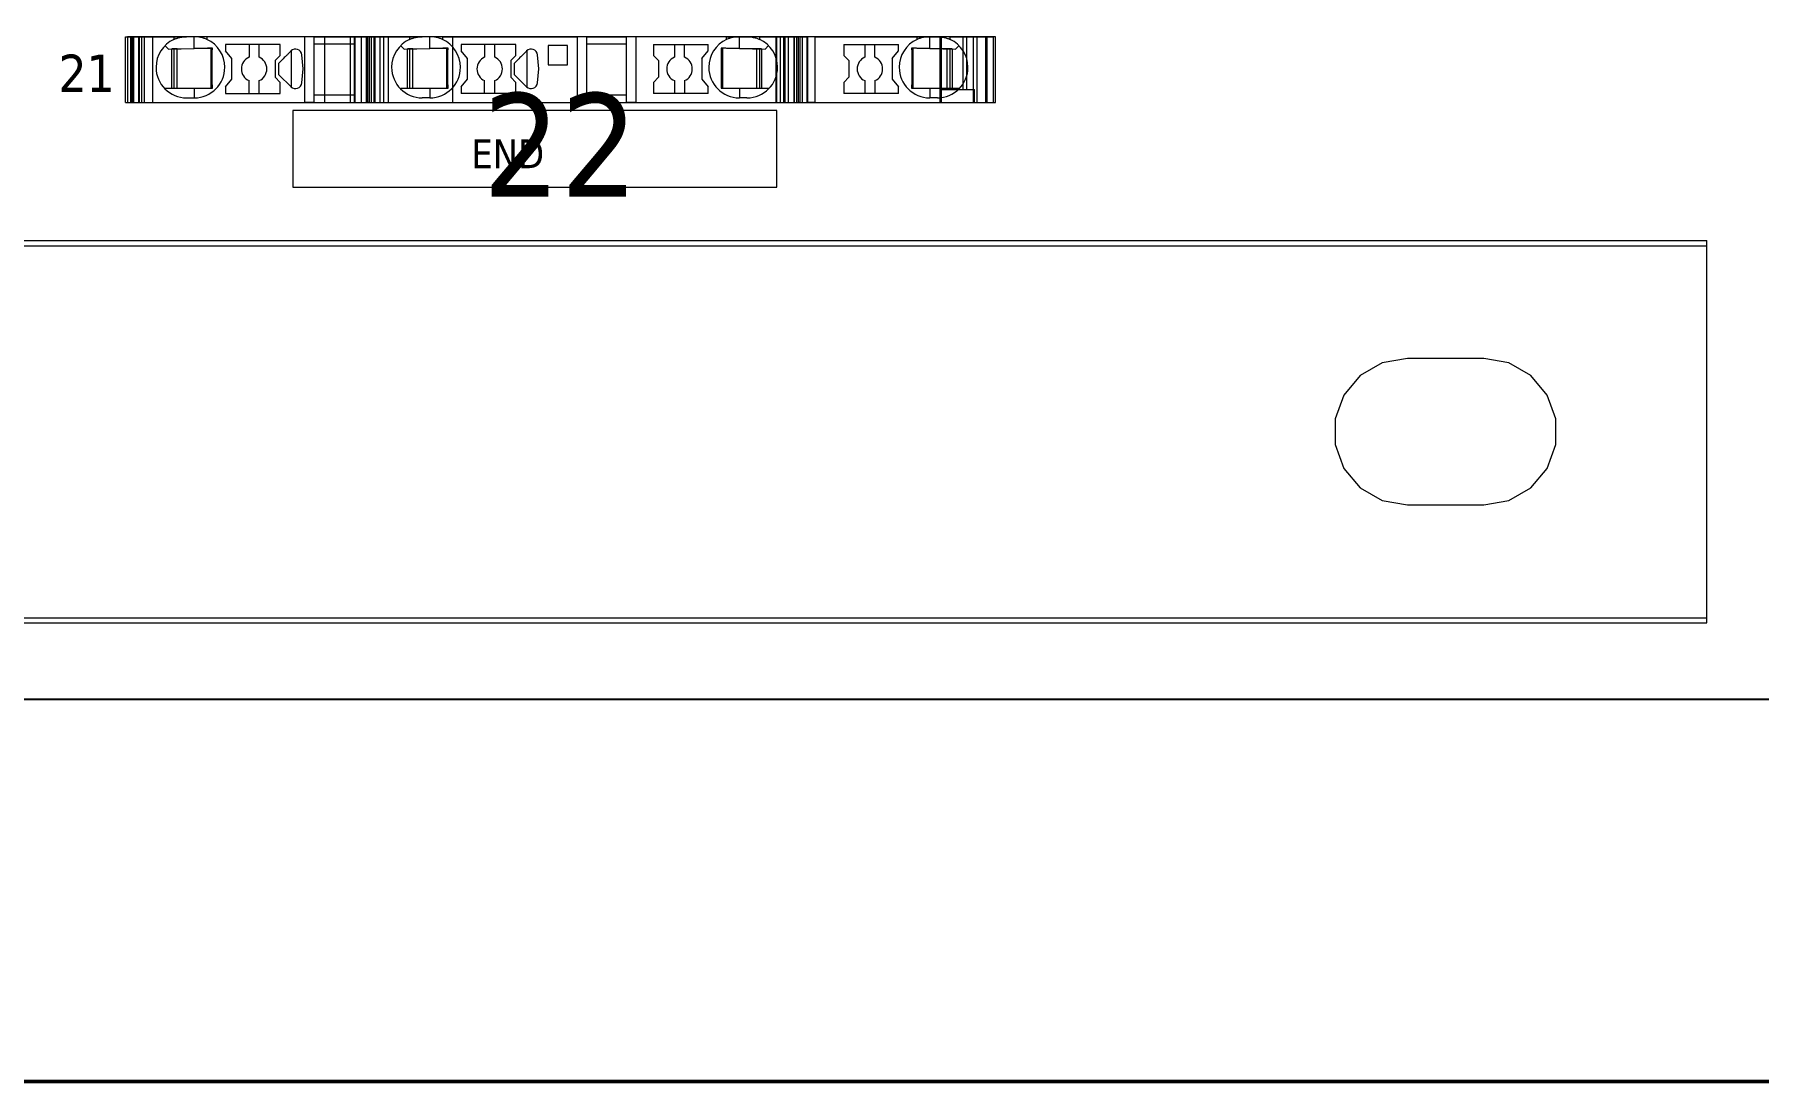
# Model space of a CAD drawing. Header units: millimetres. Extents: x 0 to 2100, y 0 to 1485.
# Drawn here: x 1214.7 to 1350.1, y 173 to 255.2 of the extents above; entities that cross this region are included whole.
import ezdxf
from ezdxf.enums import TextEntityAlignment as Align

# ---------------------------------------------------------------- set-up
doc = ezdxf.new("R2010")
doc.units = ezdxf.units.MM
for name, color, linetype, lineweight in [('EPLAN100', 7, 'Continuous', 9), ('EPLAN108', 5, 'Continuous', 5), ('EPLAN309', 5, 'Continuous', 5), ('EPLAN310', 5, 'Continuous', 5), ('EPLAN400', 5, 'Continuous', 5), ('EPLAN440', 73, 'Continuous', 5), ('EPLAN493', 5, 'Continuous', 5), ('EPLAN500', 7, 'Continuous', 5), ('EPLAN501', 7, 'Continuous', 5), ('EPLAN502', 7, 'Continuous', 5), ('EPLAN503', 7, 'Continuous', 5), ('EPLAN504', 7, 'Continuous', 5), ('MAIN-1', 7, 'Continuous', 5), ('MAIN-2', 7, 'Continuous', 5)]:
    doc.layers.add(name, color=color, linetype=linetype, lineweight=lineweight)
doc.styles.add('Tahoma', font='')
doc.styles.get('Tahoma').set_extended_font_data('Tahoma')

# ---------------------------------------------------------------- blocks, each defined once
blk = doc.blocks.new('EPLSYM_LibrarySPECIAL_Symbol12_Variant0_Placement8_99')
at = {"layer": 'EPLAN309', "lineweight": 13, "ltscale": 20}
blk.add_lwpolyline([(0, -5.15), (68.15, -5.15), (68.15, 0), (0, 0)], close=True, dxfattribs=at)
at = {"layer": 'EPLAN493', "color": 5, "style": 'Tahoma'}
blk.add_attdef('17_20450', text='', height=2.93475, dxfattribs=at).set_placement((0, -27.293475), align=Align.MIDDLE_RIGHT)
blk = doc.blocks.new('EPLSYM_LibrarySPECIAL_Symbol12_Variant0_Placement8_100')
at = {"layer": 'EPLAN493', "color": 5, "style": 'Tahoma'}
blk.add_attdef('17_20450', text='', height=8.13, dxfattribs=at).set_placement((0, -27), align=Align.BOTTOM_CENTER)
blk = doc.blocks.new('EPLSYM_LibrarySPECIAL_Symbol11_Variant0_Placement8')
at = {"layer": 'EPLAN310', "lineweight": 25, "ltscale": 20}
blk.add_lwpolyline([(0, -740), (550, -740), (550, 0), (0, 0)], close=True, dxfattribs=at)
at = {"layer": 'EPLAN400', "color": 5, "style": 'Tahoma'}
blk.add_attdef('17_20010', text='', height=2.2575, dxfattribs=at).set_placement((-1.5, -0.9515), align=Align.TOP_RIGHT)
at = {"layer": 'EPLAN440', "color": 73, "style": 'Tahoma'}
blk.add_attdef('17_20300', text='', height=1.6254, dxfattribs=at).set_placement((-1.5, -4.57508), align=Align.TOP_RIGHT)
at = {"layer": 'EPLAN500', "color": 7, "style": 'Tahoma'}
blk.add_attdef('17_20027', text='', height=1.6254, dxfattribs=at).set_placement((-1.5, -7.27508), align=Align.TOP_RIGHT)
at = {"layer": 'EPLAN501', "color": 7, "style": 'Tahoma'}
blk.add_attdef('17_20011', text='', height=1.6254, dxfattribs=at).set_placement((-1.5, -12.67508), align=Align.TOP_RIGHT)
at = {"layer": 'EPLAN502', "color": 7, "style": 'Tahoma'}
blk.add_attdef('17_20025', text='', height=1.6254, dxfattribs=at).set_placement((-1.5, -15.37508), align=Align.TOP_RIGHT)
at = {"layer": 'EPLAN503', "color": 7, "style": 'Tahoma'}
blk.add_attdef('17_20024', text='', height=1.6254, dxfattribs=at).set_placement((-1.5, -18.07508), align=Align.TOP_RIGHT)
at = {"layer": 'EPLAN504', "color": 7, "style": 'Tahoma'}
blk.add_attdef('17_20901[1]', text='', height=1.6254, dxfattribs=at).set_placement((-1.5, -9.97508), align=Align.TOP_RIGHT)

msp = doc.modelspace()

# ---------------------------------------------------------------- linework, layer by layer
at = {"layer": 'EPLAN100', "lineweight": 0, "ltscale": 4}
for p, q in [((1166, 238.6), (1346, 238.6)), ((1346, 209), (1346, 239)), ((1166, 209.4), (1346, 209.4)), ((1166, 209), (1346, 209))]:
    msp.add_line(p, q, dxfattribs=at)
at = {"layer": 'EPLAN100', "lineweight": 50, "ltscale": 20}
msp.add_lwpolyline([(943, 173), (1543, 173), (1543, 973), (943, 973)], close=True, dxfattribs=at)
at = {"layer": 'EPLAN100', "lineweight": 0, "ltscale": 7.5}
msp.add_lwpolyline([(1235, 243.2), (1273, 243.2), (1273, 249.2), (1235, 249.2)], close=True, dxfattribs=at)
at = {"layer": 'EPLAN100', "lineweight": 0, "ltscale": 4}
for points in [[(1166, 209), (1166, 239), (1346, 239)], [(1316.84, 225), (1316.84, 223), (1317.52, 221.12), (1318.8, 219.6), (1320.53, 218.6), (1322.5, 218.25), (1328.5, 218.25), (1330.47, 218.6), (1332.2, 219.6), (1333.48, 221.12), (1334.16, 223), (1334.16, 225), (1333.48, 226.87), (1332.2, 228.4), (1330.47, 229.4), (1328.5, 229.75), (1322.5, 229.75), (1320.53, 229.4), (1318.8, 228.4), (1317.52, 226.87), (1316.84, 225)]]:
    msp.add_lwpolyline(points, dxfattribs=at)
at = {"layer": 'MAIN-1'}
for p, q in [((1221.85, 255), (1222.28, 255)), ((1221.85, 249.85), (1221.85, 255)), ((1222.39, 255), (1222.28, 255)), ((1222.28, 249.85), (1222.28, 255)), ((1222.5, 255), (1222.39, 255)), ((1222.39, 249.85), (1222.39, 255)), ((1222.5, 255), (1225.65, 255)), ((1222.5, 249.85), (1222.5, 255)), ((1225.65, 255), (1226.65, 255)), ((1225.65, 255), (1225.65, 254.78)), ((1225.65, 254.78), (1225.7, 254.8)), ((1225.7, 254.8), (1225.76, 254.83)), ((1225.76, 254.83), (1225.81, 254.85)), ((1225.81, 254.85), (1225.87, 254.87)), ((1225.87, 254.87), (1225.93, 254.89)), ((1225.93, 254.89), (1226, 254.91)), ((1226, 254.91), (1226.06, 254.93)), ((1226.06, 254.93), (1226.13, 254.94)), ((1226.13, 254.94), (1226.2, 254.96)), ((1226.2, 254.96), (1226.27, 254.97)), ((1226.27, 254.97), (1226.35, 254.98)), ((1226.35, 254.98), (1226.42, 254.99)), ((1226.42, 254.99), (1226.5, 255)), ((1226.5, 255), (1226.57, 255)), ((1226.57, 255), (1226.65, 255)), ((1227.25, 255), (1226.65, 255)), ((1227.33, 255), (1227.25, 255)), ((1228.25, 255), (1227.25, 255)), ((1227.25, 254.07), (1227.25, 255)), ((1227.4, 255), (1227.33, 255)), ((1227.48, 254.99), (1227.4, 255)), ((1227.55, 254.98), (1227.48, 254.99)), ((1227.63, 254.97), (1227.55, 254.98)), ((1227.7, 254.96), (1227.63, 254.97)), ((1227.77, 254.94), (1227.7, 254.96)), ((1227.84, 254.93), (1227.77, 254.94)), ((1227.9, 254.91), (1227.84, 254.93)), ((1227.97, 254.89), (1227.9, 254.91)), ((1228.03, 254.87), (1227.97, 254.89)), ((1228.09, 254.85), (1228.03, 254.87)), ((1228.14, 254.83), (1228.09, 254.85)), ((1228.2, 254.8), (1228.14, 254.83)), ((1228.25, 254.78), (1228.2, 254.8)), ((1235.93, 255), (1228.25, 255)), ((1228.25, 255), (1228.25, 254.78)), ((1236.65, 255), (1235.93, 255)), ((1235.93, 249.85), (1235.93, 255)), ((1236.65, 255), (1239.8, 255)), ((1236.65, 255), (1236.65, 249.85)), ((1239.8, 255), (1240.35, 255)), ((1239.8, 255), (1239.8, 249.85)), ((1240.35, 255), (1240.78, 255)), ((1240.35, 255), (1240.35, 249.85)), ((1240.89, 255), (1240.78, 255)), ((1240.78, 249.85), (1240.78, 255)), ((1241, 255), (1240.89, 255)), ((1240.89, 249.85), (1240.89, 255)), ((1241, 255), (1244.15, 255)), ((1241, 249.85), (1241, 255)), ((1244.15, 255), (1245.15, 255)), ((1244.15, 255), (1244.15, 254.78)), ((1244.15, 254.78), (1244.2, 254.8)), ((1244.2, 254.8), (1244.26, 254.83)), ((1244.26, 254.83), (1244.31, 254.85)), ((1244.31, 254.85), (1244.37, 254.87)), ((1244.37, 254.87), (1244.43, 254.89)), ((1244.43, 254.89), (1244.5, 254.91)), ((1244.5, 254.91), (1244.56, 254.93)), ((1244.56, 254.93), (1244.63, 254.94)), ((1244.63, 254.94), (1244.7, 254.96)), ((1244.7, 254.96), (1244.77, 254.97)), ((1244.77, 254.97), (1244.85, 254.98)), ((1244.85, 254.98), (1244.92, 254.99)), ((1244.92, 254.99), (1245, 255)), ((1245, 255), (1245.07, 255)), ((1245.07, 255), (1245.15, 255)), ((1245.75, 255), (1245.15, 255)), ((1245.83, 255), (1245.75, 255)), ((1246.75, 255), (1245.75, 255)), ((1245.75, 254.07), (1245.75, 255)), ((1245.9, 255), (1245.83, 255)), ((1245.98, 254.99), (1245.9, 255)), ((1246.05, 254.98), (1245.98, 254.99)), ((1246.13, 254.97), (1246.05, 254.98)), ((1246.2, 254.96), (1246.13, 254.97)), ((1246.27, 254.94), (1246.2, 254.96)), ((1246.34, 254.93), (1246.27, 254.94)), ((1246.4, 254.91), (1246.34, 254.93)), ((1246.47, 254.89), (1246.4, 254.91)), ((1246.53, 254.87), (1246.47, 254.89)), ((1246.59, 254.85), (1246.53, 254.87)), ((1246.64, 254.83), (1246.59, 254.85)), ((1246.7, 254.8), (1246.64, 254.83)), ((1246.75, 254.78), (1246.7, 254.8)), ((1246.75, 255), (1257.33, 255)), ((1246.75, 255), (1246.75, 254.78)), ((1258.05, 255), (1257.33, 255)), ((1257.33, 249.85), (1257.33, 255)), ((1258.05, 255), (1261.2, 255)), ((1258.05, 255), (1258.05, 249.85)), ((1261.92, 255), (1261.2, 255)), ((1261.2, 249.85), (1261.2, 255)), ((1269.05, 255), (1261.92, 255)), ((1261.92, 255), (1261.92, 249.85)), ((1269.05, 255), (1270.05, 255)), ((1269.05, 254.78), (1269.05, 255)), ((1269.1, 254.8), (1269.05, 254.78)), ((1269.16, 254.83), (1269.1, 254.8)), ((1269.21, 254.85), (1269.16, 254.83)), ((1269.27, 254.87), (1269.21, 254.85)), ((1269.33, 254.89), (1269.27, 254.87)), ((1269.4, 254.91), (1269.33, 254.89)), ((1269.46, 254.93), (1269.4, 254.91)), ((1269.53, 254.94), (1269.46, 254.93)), ((1269.6, 254.96), (1269.53, 254.94)), ((1269.67, 254.97), (1269.6, 254.96)), ((1269.75, 254.98), (1269.67, 254.97)), ((1269.82, 254.99), (1269.75, 254.98)), ((1269.9, 255), (1269.82, 254.99)), ((1269.97, 255), (1269.9, 255)), ((1270.05, 255), (1269.97, 255)), ((1270.05, 254.07), (1270.05, 255)), ((1270.05, 255), (1270.65, 255)), ((1270.65, 255), (1270.73, 255)), ((1271.65, 255), (1270.65, 255)), ((1270.73, 255), (1270.81, 254.99)), ((1270.81, 254.99), (1270.9, 254.99)), ((1270.9, 254.99), (1270.98, 254.98)), ((1270.98, 254.98), (1271.05, 254.97)), ((1271.05, 254.97), (1271.13, 254.95)), ((1271.13, 254.95), (1271.2, 254.94)), ((1271.2, 254.94), (1271.28, 254.92)), ((1271.28, 254.92), (1271.34, 254.9)), ((1271.34, 254.9), (1271.41, 254.88)), ((1271.41, 254.88), (1271.47, 254.85)), ((1271.47, 254.85), (1271.54, 254.83)), ((1271.54, 254.83), (1271.59, 254.81)), ((1271.59, 254.81), (1271.65, 254.78)), ((1271.65, 255), (1274.7, 255)), ((1271.65, 254.78), (1271.65, 255)), ((1274.83, 255), (1274.7, 255)), ((1274.7, 249.85), (1274.7, 255)), ((1274.83, 255), (1275.37, 255)), ((1274.83, 249.85), (1274.83, 255)), ((1276, 255), (1275.37, 255)), ((1275.37, 249.85), (1275.37, 255)), ((1276, 255), (1284, 255)), ((1276, 249.85), (1276, 255)), ((1284, 255), (1285, 255)), ((1284, 254.78), (1284, 255)), ((1284.05, 254.8), (1284, 254.78)), ((1284.11, 254.83), (1284.05, 254.8)), ((1284.16, 254.85), (1284.11, 254.83)), ((1284.22, 254.87), (1284.16, 254.85)), ((1284.28, 254.89), (1284.22, 254.87)), ((1284.35, 254.91), (1284.28, 254.89)), ((1284.41, 254.93), (1284.35, 254.91)), ((1284.48, 254.94), (1284.41, 254.93)), ((1284.55, 254.96), (1284.48, 254.94)), ((1284.62, 254.97), (1284.55, 254.96)), ((1284.7, 254.98), (1284.62, 254.97)), ((1284.77, 254.99), (1284.7, 254.98)), ((1284.85, 255), (1284.77, 254.99)), ((1284.92, 255), (1284.85, 255)), ((1285, 255), (1284.92, 255)), ((1285, 254.07), (1285, 255)), ((1285, 255), (1285.6, 255)), ((1285.6, 255), (1285.68, 255)), ((1286.6, 255), (1285.6, 255)), ((1285.68, 255), (1285.75, 255)), ((1285.75, 255), (1285.83, 254.99)), ((1285.83, 254.99), (1285.9, 254.98)), ((1285.9, 254.98), (1285.98, 254.97)), ((1285.98, 254.97), (1286.05, 254.96)), ((1286.05, 254.96), (1286.12, 254.94)), ((1286.12, 254.94), (1286.19, 254.93)), ((1286.19, 254.93), (1286.25, 254.91)), ((1286.25, 254.91), (1286.32, 254.89)), ((1286.32, 254.89), (1286.38, 254.87)), ((1286.38, 254.87), (1286.44, 254.85)), ((1286.44, 254.85), (1286.49, 254.83)), ((1286.49, 254.83), (1286.55, 254.8)), ((1286.55, 254.8), (1286.6, 254.78)), ((1286.6, 255), (1290, 255)), ((1286.6, 254.78), (1286.6, 255)), ((1290, 249.85), (1290, 255)), ((1224.95, 254.3), (1225.22, 254.03)), ((1225.22, 254.03), (1227.25, 254.07)), ((1225.5, 250.95), (1225.5, 254.04)), ((1225.65, 254.04), (1225.65, 250.95)), ((1225.9, 250.95), (1225.9, 254.04)), ((1227.34, 254.07), (1227.25, 254.07)), ((1227.44, 254.07), (1227.34, 254.07)), ((1227.53, 254.07), (1227.44, 254.07)), ((1227.62, 254.07), (1227.53, 254.07)), ((1227.7, 254.08), (1227.62, 254.07)), ((1227.79, 254.08), (1227.7, 254.08)), ((1227.87, 254.08), (1227.79, 254.08)), ((1227.94, 254.08), (1227.87, 254.08)), ((1228.02, 254.08), (1227.94, 254.08)), ((1228.09, 254.08), (1228.02, 254.08)), ((1228.16, 254.08), (1228.09, 254.08)), ((1228.23, 254.08), (1228.16, 254.08)), ((1228.3, 254.09), (1228.23, 254.08)), ((1228.36, 254.09), (1228.3, 254.09)), ((1228.43, 254.09), (1228.36, 254.09)), ((1228.49, 254.09), (1228.43, 254.09)), ((1228.55, 254.09), (1228.49, 254.09)), ((1228.62, 254.09), (1228.55, 254.09)), ((1228.58, 250.95), (1228.58, 254.09)), ((1228.68, 254.09), (1228.62, 254.09)), ((1228.67, 253.95), (1228.68, 254.02)), ((1228.67, 253.88), (1228.67, 253.95)), ((1228.67, 253.8), (1228.67, 253.88)), ((1228.67, 253.73), (1228.67, 253.8)), ((1228.67, 253.65), (1228.67, 253.73)), ((1228.67, 253.57), (1228.67, 253.65)), ((1228.67, 253.49), (1228.67, 253.57)), ((1228.67, 253.4), (1228.67, 253.49)), ((1228.67, 253.32), (1228.67, 253.4)), ((1228.67, 253.23), (1228.67, 253.32)), ((1228.67, 253.13), (1228.67, 253.23)), ((1228.68, 254.02), (1228.68, 254.09)), ((1229.7, 254.4), (1229.7, 253.89)), ((1234, 254.4), (1229.7, 254.4)), ((1230.2, 253.29), (1229.7, 253.89)), ((1230.2, 251.66), (1230.2, 253.29)), ((1231.55, 254.4), (1231.55, 253.39)), ((1232.35, 253.39), (1232.35, 254.4)), ((1233.6, 253.13), (1234, 253.53)), ((1234, 253.53), (1234, 254.4)), ((1234.16, 253.19), (1234.07, 253.1)), ((1234.24, 253.27), (1234.16, 253.19)), ((1234.32, 253.36), (1234.24, 253.27)), ((1234.4, 253.43), (1234.32, 253.36)), ((1234.44, 253.47), (1234.4, 253.43)), ((1234.48, 253.51), (1234.44, 253.47)), ((1234.52, 253.55), (1234.48, 253.51)), ((1234.56, 253.59), (1234.52, 253.55)), ((1234.59, 253.63), (1234.56, 253.59)), ((1234.63, 253.66), (1234.59, 253.63)), ((1234.66, 253.69), (1234.63, 253.66)), ((1234.69, 253.72), (1234.66, 253.69)), ((1234.72, 253.75), (1234.69, 253.72)), ((1234.75, 253.78), (1234.72, 253.75)), ((1234.78, 253.82), (1234.75, 253.78)), ((1234.82, 253.85), (1234.78, 253.82)), ((1234.85, 253.88), (1234.82, 253.85)), ((1234.87, 253.9), (1234.87, 251.05)), ((1235.8, 252.47), (1235.7, 253.57)), ((1236.65, 254.43), (1239.8, 254.43)), ((1243.45, 254.3), (1243.72, 254.03)), ((1243.72, 254.03), (1245.75, 254.07)), ((1244, 250.95), (1244, 254.04)), ((1244.15, 254.04), (1244.15, 250.95)), ((1244.4, 250.95), (1244.4, 254.04)), ((1245.87, 254.07), (1245.75, 254.07)), ((1245.99, 254.07), (1245.87, 254.07)), ((1246.1, 254.07), (1245.99, 254.07)), ((1246.21, 254.08), (1246.1, 254.07)), ((1246.31, 254.08), (1246.21, 254.08)), ((1246.41, 254.08), (1246.31, 254.08)), ((1246.51, 254.08), (1246.41, 254.08)), ((1246.6, 254.08), (1246.51, 254.08)), ((1246.69, 254.08), (1246.6, 254.08)), ((1246.77, 254.09), (1246.69, 254.08)), ((1246.86, 254.09), (1246.77, 254.09)), ((1246.94, 254.09), (1246.86, 254.09)), ((1247.02, 254.09), (1246.94, 254.09)), ((1247.1, 254.09), (1247.02, 254.09)), ((1247.08, 250.95), (1247.08, 254.09)), ((1247.18, 254.09), (1247.1, 254.09)), ((1247.17, 253.95), (1247.18, 254.02)), ((1247.17, 253.88), (1247.17, 253.95)), ((1247.17, 253.8), (1247.17, 253.88)), ((1247.17, 253.73), (1247.17, 253.8)), ((1247.17, 253.65), (1247.17, 253.73)), ((1247.17, 253.57), (1247.17, 253.65)), ((1247.17, 253.49), (1247.17, 253.57)), ((1247.17, 253.4), (1247.17, 253.49)), ((1247.17, 253.32), (1247.17, 253.4)), ((1247.17, 253.23), (1247.17, 253.32)), ((1247.17, 253.13), (1247.17, 253.23)), ((1247.18, 254.02), (1247.18, 254.09)), ((1248.2, 254.4), (1248.2, 253.89)), ((1252.5, 254.4), (1248.2, 254.4)), ((1248.7, 253.29), (1248.2, 253.89)), ((1248.7, 251.66), (1248.7, 253.29)), ((1250.05, 254.4), (1250.05, 253.39)), ((1250.85, 253.39), (1250.85, 254.4)), ((1252.1, 253.13), (1252.5, 253.53)), ((1252.5, 253.53), (1252.5, 254.4)), ((1252.66, 253.19), (1252.57, 253.1)), ((1252.74, 253.27), (1252.66, 253.19)), ((1252.82, 253.36), (1252.74, 253.27)), ((1252.9, 253.43), (1252.82, 253.36)), ((1252.94, 253.47), (1252.9, 253.43)), ((1252.98, 253.51), (1252.94, 253.47)), ((1253.02, 253.55), (1252.98, 253.51)), ((1253.06, 253.59), (1253.02, 253.55)), ((1253.09, 253.63), (1253.06, 253.59)), ((1253.13, 253.66), (1253.09, 253.63)), ((1253.16, 253.69), (1253.13, 253.66)), ((1253.19, 253.72), (1253.16, 253.69)), ((1253.22, 253.75), (1253.19, 253.72)), ((1253.25, 253.78), (1253.22, 253.75)), ((1253.28, 253.82), (1253.25, 253.78)), ((1253.32, 253.85), (1253.28, 253.82)), ((1253.35, 253.88), (1253.32, 253.85)), ((1253.37, 253.9), (1253.37, 251.05)), ((1254.3, 252.47), (1254.2, 253.57)), ((1255.05, 254.3), (1255.05, 252.8)), ((1256.55, 254.3), (1255.05, 254.3)), ((1256.55, 252.8), (1256.55, 254.3)), ((1258.05, 254.43), (1261.2, 254.43)), ((1263.3, 254.4), (1263.3, 253.53)), ((1263.3, 254.4), (1267.6, 254.4)), ((1263.7, 253.13), (1263.3, 253.53)), ((1264.95, 254.4), (1264.95, 253.39)), ((1265.75, 253.39), (1265.75, 254.4)), ((1267.1, 253.29), (1267.6, 253.89)), ((1267.1, 253.29), (1267.1, 251.66)), ((1267.6, 253.89), (1267.6, 254.4)), ((1268.62, 254.09), (1268.62, 254.02)), ((1268.68, 254.09), (1268.62, 254.09)), ((1268.62, 254.02), (1268.63, 253.95)), ((1268.63, 253.95), (1268.63, 253.88)), ((1268.63, 253.88), (1268.63, 253.8)), ((1268.63, 253.8), (1268.63, 253.73)), ((1268.63, 253.73), (1268.63, 253.65)), ((1268.63, 253.65), (1268.63, 253.57)), ((1268.63, 253.57), (1268.63, 253.49)), ((1268.63, 253.49), (1268.63, 253.4)), ((1268.63, 253.4), (1268.63, 253.32)), ((1268.63, 253.32), (1268.63, 253.23)), ((1268.63, 253.23), (1268.63, 253.13)), ((1268.75, 254.09), (1268.68, 254.09)), ((1268.72, 254.09), (1268.72, 250.95)), ((1268.81, 254.09), (1268.75, 254.09)), ((1268.87, 254.09), (1268.81, 254.09)), ((1268.94, 254.09), (1268.87, 254.09)), ((1269, 254.09), (1268.94, 254.09)), ((1269.07, 254.08), (1269, 254.09)), ((1269.14, 254.08), (1269.07, 254.08)), ((1269.21, 254.08), (1269.14, 254.08)), ((1269.28, 254.08), (1269.21, 254.08)), ((1269.36, 254.08), (1269.28, 254.08)), ((1269.43, 254.08), (1269.36, 254.08)), ((1269.51, 254.08), (1269.43, 254.08)), ((1269.6, 254.08), (1269.51, 254.08)), ((1269.68, 254.07), (1269.6, 254.08)), ((1269.77, 254.07), (1269.68, 254.07)), ((1269.86, 254.07), (1269.77, 254.07)), ((1269.96, 254.07), (1269.86, 254.07)), ((1270.05, 254.07), (1269.96, 254.07)), ((1270.05, 254.07), (1272.08, 254.03)), ((1271.4, 254.04), (1271.4, 250.95)), ((1271.65, 250.95), (1271.65, 254.04)), ((1271.8, 254.04), (1271.8, 250.95)), ((1272.08, 254.03), (1272.35, 254.3)), ((1278.25, 254.4), (1278.25, 253.53)), ((1278.25, 254.4), (1282.55, 254.4)), ((1278.65, 253.13), (1278.25, 253.53)), ((1279.9, 254.4), (1279.9, 253.39)), ((1280.7, 253.39), (1280.7, 254.4)), ((1282.05, 253.29), (1282.55, 253.89)), ((1282.05, 253.29), (1282.05, 251.66)), ((1282.55, 253.89), (1282.55, 254.4)), ((1283.57, 254.09), (1283.57, 254.02)), ((1283.63, 254.09), (1283.57, 254.09)), ((1283.57, 254.02), (1283.58, 253.95)), ((1283.58, 253.95), (1283.58, 253.88)), ((1283.58, 253.88), (1283.58, 253.8)), ((1283.58, 253.8), (1283.58, 253.73)), ((1283.58, 253.73), (1283.58, 253.65)), ((1283.58, 253.65), (1283.58, 253.57)), ((1283.58, 253.57), (1283.58, 253.49)), ((1283.58, 253.49), (1283.58, 253.4)), ((1283.58, 253.4), (1283.58, 253.32)), ((1283.58, 253.32), (1283.58, 253.23)), ((1283.58, 253.23), (1283.58, 253.13)), ((1283.7, 254.09), (1283.63, 254.09)), ((1283.67, 254.09), (1283.67, 250.95)), ((1283.76, 254.09), (1283.7, 254.09)), ((1283.82, 254.09), (1283.76, 254.09)), ((1283.89, 254.09), (1283.82, 254.09)), ((1283.95, 254.09), (1283.89, 254.09)), ((1284.02, 254.08), (1283.95, 254.09)), ((1284.09, 254.08), (1284.02, 254.08)), ((1284.16, 254.08), (1284.09, 254.08)), ((1284.23, 254.08), (1284.16, 254.08)), ((1284.31, 254.08), (1284.23, 254.08)), ((1284.38, 254.08), (1284.31, 254.08)), ((1284.46, 254.08), (1284.38, 254.08)), ((1284.55, 254.08), (1284.46, 254.08)), ((1284.63, 254.07), (1284.55, 254.08)), ((1284.72, 254.07), (1284.63, 254.07)), ((1284.81, 254.07), (1284.72, 254.07)), ((1284.91, 254.07), (1284.81, 254.07)), ((1285, 254.07), (1284.91, 254.07)), ((1285, 254.07), (1287.03, 254.03)), ((1286.35, 254.04), (1286.35, 250.95)), ((1286.6, 250.95), (1286.6, 254.04)), ((1286.75, 254.04), (1286.75, 250.95)), ((1287.03, 254.03), (1287.3, 254.3)), ((1228.67, 253.03), (1228.67, 253.13)), ((1228.67, 252.93), (1228.67, 253.03)), ((1228.67, 252.82), (1228.67, 252.93)), ((1228.67, 252.71), (1228.67, 252.82)), ((1228.67, 252.6), (1228.67, 252.71)), ((1228.67, 252.48), (1228.67, 252.6)), ((1228.67, 252.36), (1228.67, 252.48)), ((1228.67, 252.25), (1228.67, 252.36)), ((1228.67, 252.14), (1228.67, 252.25)), ((1228.67, 252.03), (1228.67, 252.14)), ((1228.67, 251.93), (1228.67, 252.03)), ((1228.67, 251.84), (1228.67, 251.93)), ((1228.67, 251.75), (1228.67, 251.84)), ((1233.6, 253.13), (1233.6, 251.82)), ((1234, 251.42), (1233.6, 251.82)), ((1233.99, 253.02), (1233.9, 252.93)), ((1233.9, 252.8), (1233.9, 252.93)), ((1233.9, 252.67), (1233.9, 252.8)), ((1233.9, 252.54), (1233.9, 252.67)), ((1233.9, 252.41), (1233.9, 252.54)), ((1233.9, 252.28), (1233.9, 252.41)), ((1233.9, 252.15), (1233.9, 252.28)), ((1233.9, 252.02), (1233.9, 252.15)), ((1233.9, 252.02), (1234.85, 251.07)), ((1234.07, 253.1), (1233.99, 253.02)), ((1235.7, 251.38), (1235.8, 252.47)), ((1247.17, 253.03), (1247.17, 253.13)), ((1247.17, 252.93), (1247.17, 253.03)), ((1247.17, 252.82), (1247.17, 252.93)), ((1247.17, 252.71), (1247.17, 252.82)), ((1247.17, 252.6), (1247.17, 252.71)), ((1247.17, 252.48), (1247.17, 252.6)), ((1247.17, 252.36), (1247.17, 252.48)), ((1247.17, 252.25), (1247.17, 252.36)), ((1247.17, 252.14), (1247.17, 252.25)), ((1247.17, 252.03), (1247.17, 252.14)), ((1247.17, 251.93), (1247.17, 252.03)), ((1247.17, 251.84), (1247.17, 251.93)), ((1247.17, 251.75), (1247.17, 251.84)), ((1252.1, 253.13), (1252.1, 251.82)), ((1252.5, 251.42), (1252.1, 251.82)), ((1252.49, 253.02), (1252.4, 252.93)), ((1252.4, 252.8), (1252.4, 252.93)), ((1252.4, 252.67), (1252.4, 252.8)), ((1252.4, 252.54), (1252.4, 252.67)), ((1252.4, 252.41), (1252.4, 252.54)), ((1252.4, 252.28), (1252.4, 252.41)), ((1252.4, 252.15), (1252.4, 252.28)), ((1252.4, 252.02), (1252.4, 252.15)), ((1252.4, 252.02), (1253.35, 251.07)), ((1252.57, 253.1), (1252.49, 253.02)), ((1254.2, 251.38), (1254.3, 252.47)), ((1255.05, 252.8), (1256.55, 252.8)), ((1263.7, 251.82), (1263.3, 251.42)), ((1263.7, 253.13), (1263.7, 251.82)), ((1268.63, 253.13), (1268.63, 253.03)), ((1268.63, 253.03), (1268.63, 252.93)), ((1268.63, 252.93), (1268.63, 252.82)), ((1268.63, 252.82), (1268.63, 252.71)), ((1268.63, 252.71), (1268.63, 252.6)), ((1268.63, 252.6), (1268.63, 252.48)), ((1268.63, 252.48), (1268.63, 252.36)), ((1268.63, 252.36), (1268.63, 252.25)), ((1268.63, 252.25), (1268.63, 252.14)), ((1268.63, 252.14), (1268.63, 252.03)), ((1268.63, 252.03), (1268.63, 251.93)), ((1268.63, 251.93), (1268.63, 251.84)), ((1268.63, 251.84), (1268.63, 251.75)), ((1278.65, 251.82), (1278.25, 251.42)), ((1278.65, 253.13), (1278.65, 251.82)), ((1283.58, 253.13), (1283.58, 253.03)), ((1283.58, 253.03), (1283.58, 252.93)), ((1283.58, 252.93), (1283.58, 252.82)), ((1283.58, 252.82), (1283.58, 252.71)), ((1283.58, 252.71), (1283.58, 252.6)), ((1283.58, 252.6), (1283.58, 252.48)), ((1283.58, 252.48), (1283.58, 252.36)), ((1283.58, 252.36), (1283.58, 252.25)), ((1283.58, 252.25), (1283.58, 252.14)), ((1283.58, 252.14), (1283.58, 252.03)), ((1283.58, 252.03), (1283.58, 251.93)), ((1283.58, 251.93), (1283.58, 251.84)), ((1283.58, 251.84), (1283.58, 251.75)), ((1225, 250.95), (1224.95, 250.9)), ((1225, 250.95), (1227.25, 250.95)), ((1227.25, 250.95), (1227.34, 250.95)), ((1227.25, 250.95), (1227.25, 250.2)), ((1227.34, 250.95), (1227.43, 250.95)), ((1227.43, 250.95), (1227.52, 250.95)), ((1227.52, 250.95), (1227.61, 250.95)), ((1227.61, 250.95), (1227.7, 250.95)), ((1227.7, 250.95), (1227.78, 250.95)), ((1227.78, 250.95), (1227.86, 250.95)), ((1227.86, 250.95), (1227.94, 250.95)), ((1227.94, 250.95), (1228.01, 250.95)), ((1228.01, 250.95), (1228.08, 250.95)), ((1228.08, 250.95), (1228.16, 250.95)), ((1228.16, 250.95), (1228.23, 250.95)), ((1228.23, 250.95), (1228.29, 250.95)), ((1228.29, 250.95), (1228.36, 250.95)), ((1228.36, 250.95), (1228.43, 250.95)), ((1228.43, 250.95), (1228.49, 250.95)), ((1228.49, 250.95), (1228.55, 250.95)), ((1228.55, 250.95), (1228.62, 250.95)), ((1228.62, 250.95), (1228.68, 250.95)), ((1228.67, 251.66), (1228.67, 251.75)), ((1228.67, 251.57), (1228.67, 251.66)), ((1228.67, 251.49), (1228.67, 251.57)), ((1228.67, 251.41), (1228.67, 251.49)), ((1228.67, 251.33), (1228.67, 251.41)), ((1228.67, 251.25), (1228.67, 251.33)), ((1228.68, 251.17), (1228.67, 251.25)), ((1228.68, 251.1), (1228.68, 251.17)), ((1228.68, 251.02), (1228.68, 251.1)), ((1228.68, 250.95), (1228.68, 251.02)), ((1229.7, 251.06), (1230.2, 251.66)), ((1229.7, 251.06), (1229.7, 250.55)), ((1229.7, 250.55), (1234, 250.55)), ((1231.55, 250.55), (1231.55, 251.56)), ((1232.35, 250.55), (1232.35, 251.56)), ((1234, 250.55), (1234, 251.42)), ((1243.5, 250.95), (1243.45, 250.9)), ((1243.5, 250.95), (1245.75, 250.95)), ((1245.75, 250.95), (1245.84, 250.95)), ((1245.75, 250.95), (1245.75, 250.2)), ((1245.84, 250.95), (1245.93, 250.95)), ((1245.93, 250.95), (1246.02, 250.95)), ((1246.02, 250.95), (1246.11, 250.95)), ((1246.11, 250.95), (1246.2, 250.95)), ((1246.2, 250.95), (1246.28, 250.95)), ((1246.28, 250.95), (1246.36, 250.95)), ((1246.36, 250.95), (1246.44, 250.95)), ((1246.44, 250.95), (1246.51, 250.95)), ((1246.51, 250.95), (1246.58, 250.95)), ((1246.58, 250.95), (1246.66, 250.95)), ((1246.66, 250.95), (1246.73, 250.95)), ((1246.73, 250.95), (1246.79, 250.95)), ((1246.79, 250.95), (1246.86, 250.95)), ((1246.86, 250.95), (1246.93, 250.95)), ((1246.93, 250.95), (1246.99, 250.95)), ((1246.99, 250.95), (1247.05, 250.95)), ((1247.05, 250.95), (1247.12, 250.95)), ((1247.12, 250.95), (1247.18, 250.95)), ((1247.17, 251.66), (1247.17, 251.75)), ((1247.17, 251.57), (1247.17, 251.66)), ((1247.17, 251.49), (1247.17, 251.57)), ((1247.17, 251.41), (1247.17, 251.49)), ((1247.17, 251.33), (1247.17, 251.41)), ((1247.17, 251.25), (1247.17, 251.33)), ((1247.18, 251.17), (1247.17, 251.25)), ((1247.18, 251.1), (1247.18, 251.17)), ((1247.18, 251.02), (1247.18, 251.1)), ((1247.18, 250.95), (1247.18, 251.02)), ((1248.2, 251.06), (1248.7, 251.66)), ((1248.2, 251.06), (1248.2, 250.55)), ((1252.5, 250.55), (1248.2, 250.55)), ((1250.05, 250.55), (1250.05, 251.56)), ((1250.85, 250.55), (1250.85, 251.56)), ((1252.5, 250.55), (1252.5, 251.42)), ((1263.3, 251.42), (1263.3, 250.55)), ((1267.6, 250.55), (1263.3, 250.55)), ((1264.95, 251.56), (1264.95, 250.55)), ((1265.75, 251.56), (1265.75, 250.55)), ((1267.1, 251.66), (1267.6, 251.06)), ((1267.6, 250.55), (1267.6, 251.06)), ((1268.63, 251.25), (1268.62, 251.17)), ((1268.62, 251.17), (1268.62, 251.1)), ((1268.62, 251.1), (1268.62, 251.02)), ((1268.62, 251.02), (1268.62, 250.95)), ((1268.62, 250.95), (1268.68, 250.95)), ((1268.63, 251.75), (1268.63, 251.66)), ((1268.63, 251.66), (1268.63, 251.57)), ((1268.63, 251.57), (1268.63, 251.49)), ((1268.63, 251.49), (1268.63, 251.41)), ((1268.63, 251.41), (1268.63, 251.33)), ((1268.63, 251.33), (1268.63, 251.25)), ((1268.68, 250.95), (1268.75, 250.95)), ((1268.75, 250.95), (1268.81, 250.95)), ((1268.81, 250.95), (1268.87, 250.95)), ((1268.87, 250.95), (1268.94, 250.95)), ((1268.94, 250.95), (1269.01, 250.95)), ((1269.01, 250.95), (1269.07, 250.95)), ((1269.07, 250.95), (1269.14, 250.95)), ((1269.14, 250.95), (1269.22, 250.95)), ((1269.22, 250.95), (1269.29, 250.95)), ((1269.29, 250.95), (1269.36, 250.95)), ((1269.36, 250.95), (1269.44, 250.95)), ((1269.44, 250.95), (1269.52, 250.95)), ((1269.52, 250.95), (1269.6, 250.95)), ((1269.6, 250.95), (1269.69, 250.95)), ((1269.69, 250.95), (1269.78, 250.95)), ((1269.78, 250.95), (1269.87, 250.95)), ((1269.87, 250.95), (1269.96, 250.95)), ((1269.96, 250.95), (1270.05, 250.95)), ((1270.05, 250.95), (1272.3, 250.95)), ((1270.05, 250.95), (1270.05, 250.2)), ((1272.35, 250.9), (1272.3, 250.95)), ((1278.25, 251.42), (1278.25, 250.55)), ((1282.55, 250.55), (1278.25, 250.55)), ((1279.9, 251.56), (1279.9, 250.55)), ((1280.7, 251.56), (1280.7, 250.55)), ((1282.05, 251.66), (1282.55, 251.06)), ((1282.55, 250.55), (1282.55, 251.06)), ((1283.58, 251.25), (1283.57, 251.17)), ((1283.57, 251.17), (1283.57, 251.1)), ((1283.57, 251.1), (1283.57, 251.02)), ((1283.57, 251.02), (1283.57, 250.95)), ((1283.57, 250.95), (1283.63, 250.95)), ((1283.58, 251.75), (1283.58, 251.66)), ((1283.58, 251.66), (1283.58, 251.57)), ((1283.58, 251.57), (1283.58, 251.49)), ((1283.58, 251.49), (1283.58, 251.41)), ((1283.58, 251.41), (1283.58, 251.33)), ((1283.58, 251.33), (1283.58, 251.25)), ((1283.63, 250.95), (1283.7, 250.95)), ((1283.7, 250.95), (1283.76, 250.95)), ((1283.76, 250.95), (1283.82, 250.95)), ((1283.82, 250.95), (1283.89, 250.95)), ((1283.89, 250.95), (1283.96, 250.95)), ((1283.96, 250.95), (1284.02, 250.95)), ((1284.02, 250.95), (1284.09, 250.95)), ((1284.09, 250.95), (1284.17, 250.95)), ((1284.17, 250.95), (1284.24, 250.95)), ((1284.24, 250.95), (1284.31, 250.95)), ((1284.31, 250.95), (1284.39, 250.95)), ((1284.39, 250.95), (1284.47, 250.95)), ((1284.47, 250.95), (1284.55, 250.95)), ((1284.55, 250.95), (1284.64, 250.95)), ((1284.64, 250.95), (1284.73, 250.95)), ((1284.73, 250.95), (1284.82, 250.95)), ((1284.82, 250.95), (1284.91, 250.95)), ((1284.91, 250.95), (1285, 250.95)), ((1285, 250.95), (1285, 250.2)), ((1285, 250.95), (1287.25, 250.95)), ((1287.3, 250.9), (1287.25, 250.95)), ((1221.85, 249.85), (1222.28, 249.85)), ((1222.39, 249.85), (1222.28, 249.85)), ((1222.5, 249.85), (1222.39, 249.85)), ((1222.5, 249.85), (1235.93, 249.85)), ((1226.65, 250.2), (1227.25, 250.2)), ((1236.65, 249.85), (1235.93, 249.85)), ((1236.65, 250.43), (1239.8, 250.43)), ((1236.65, 249.85), (1239.8, 249.85)), ((1239.8, 249.85), (1240.35, 249.85)), ((1240.35, 249.85), (1240.78, 249.85)), ((1240.89, 249.85), (1240.78, 249.85)), ((1241, 249.85), (1240.89, 249.85)), ((1241, 249.85), (1257.33, 249.85)), ((1245.75, 250.2), (1245.15, 250.2)), ((1258.05, 249.85), (1257.33, 249.85)), ((1258.05, 250.43), (1261.2, 250.43)), ((1258.05, 249.85), (1261.2, 249.85)), ((1261.92, 249.85), (1261.2, 249.85)), ((1261.92, 249.85), (1274.7, 249.85)), ((1270.65, 250.2), (1270.05, 250.2)), ((1273.54, 249.85), (1273.54, 249.85)), ((1273.65, 249.85), (1273.65, 249.85)), ((1274.83, 249.85), (1274.7, 249.85)), ((1274.83, 249.85), (1275.37, 249.85)), ((1276, 249.85), (1275.37, 249.85)), ((1276, 249.85), (1290, 249.85)), ((1285.6, 250.2), (1285, 250.2)), ((1288.5, 249.85), (1288.5, 249.85))]:
    msp.add_line(p, q, dxfattribs=at)
for centre, radius, start, end in [((1226.65, 252.6), 2.4, 114.6244, 180), ((1227.25, 252.6), 2.4, 0, 65.3756), ((1245.15, 252.6), 2.4, 114.6244, 180), ((1245.75, 252.6), 2.4, 0, 65.3756), ((1270.05, 252.6), 2.4, 114.6244, 180), ((1270.65, 252.6), 2.4, 0, 65.3756), ((1285, 252.6), 2.4, 114.6244, 180), ((1285.6, 252.6), 2.4, 0, 65.3756), ((1231.95, 252.47), 1, 113.5782, 180), ((1231.95, 252.47), 1, 0, 66.4218), ((1235.2, 253.53), 0.5, 5.4404, 135), ((1250.45, 252.47), 1, 113.5782, 180), ((1250.45, 252.47), 1, 0, 66.4218), ((1253.7, 253.53), 0.5, 5.4404, 135), ((1265.35, 252.47), 1, 113.5782, 180), ((1265.35, 252.47), 1, 0, 66.4218), ((1280.3, 252.47), 1, 113.5782, 180), ((1280.3, 252.47), 1, 0, 66.4218), ((1226.65, 252.6), 2.4, 180, 270), ((1227.25, 252.6), 2.4, 270, 0), ((1231.95, 252.47), 1, 180, 246.4218), ((1231.95, 252.47), 1, 293.5782, 0), ((1245.15, 252.6), 2.4, 180, 270), ((1245.75, 252.6), 2.4, 270, 0), ((1250.45, 252.47), 1, 180, 246.4218), ((1250.45, 252.47), 1, 293.5782, 0), ((1265.35, 252.47), 1, 180, 246.4218), ((1265.35, 252.47), 1, 293.5782, 0), ((1270.05, 252.6), 2.4, 180, 270), ((1270.65, 252.6), 2.4, 270, 0), ((1280.3, 252.47), 1, 180, 246.4218), ((1280.3, 252.47), 1, 293.5782, 0), ((1285, 252.6), 2.4, 180, 270), ((1285.6, 252.6), 2.4, 270, 0), ((1235.2, 251.43), 0.5, 225, 354.5596), ((1253.7, 251.43), 0.5, 225, 354.5596)]:
    msp.add_arc(centre, radius, start, end, dxfattribs=at)
at = {"layer": 'MAIN-2'}
for p, q in [((1222.26, 255), (1222.26, 249.85)), ((1222.89, 249.85), (1222.89, 255)), ((1222.92, 255), (1222.92, 249.85)), ((1223.1, 255), (1223.1, 249.85)), ((1223.32, 255), (1223.32, 249.85)), ((1223.98, 255), (1223.98, 249.85)), ((1237.51, 249.85), (1237.51, 255)), ((1239.49, 255), (1239.49, 249.85)), ((1239.85, 255), (1239.85, 249.85)), ((1240.76, 255), (1240.76, 249.85)), ((1241.15, 255), (1241.15, 249.85)), ((1241.39, 249.85), (1241.39, 255)), ((1241.42, 255), (1241.42, 249.85)), ((1241.82, 255), (1241.82, 249.85)), ((1242.14, 249.85), (1242.14, 255)), ((1242.48, 255), (1242.48, 249.85)), ((1247.55, 249.85), (1247.55, 255)), ((1272.93, 249.85), (1272.93, 255)), ((1272.97, 255), (1272.97, 249.85)), ((1273.26, 255), (1273.26, 249.85)), ((1273.54, 249.85), (1273.54, 255)), ((1273.65, 249.85), (1273.65, 255)), ((1273.89, 255), (1273.89, 249.85)), ((1274.32, 255), (1274.32, 249.85)), ((1274.36, 255), (1274.36, 249.85)), ((1274.36, 249.85), (1274.36, 255)), ((1274.55, 255), (1274.55, 249.85)), ((1275.01, 249.85), (1275.01, 255)), ((1275.41, 255), (1275.41, 249.85)), ((1285.8, 255), (1285.8, 249.85)), ((1285.9, 255), (1285.9, 249.85)), ((1287.6, 255), (1287.6, 250.85)), ((1287.9, 250.85), (1287.9, 255)), ((1288.4, 255), (1288.4, 249.85)), ((1288.71, 249.85), (1288.71, 255)), ((1289.4, 249.85), (1289.4, 255)), ((1289.47, 255), (1289.47, 249.85)), ((1225.22, 254.03), (1225.5, 254.04)), ((1225.5, 254.04), (1225.5, 254.04)), ((1225.65, 254.04), (1225.5, 254.04)), ((1225.5, 254.04), (1225.5, 254.04)), ((1225.9, 254.05), (1225.65, 254.04)), ((1225.65, 254.04), (1225.65, 254.04)), ((1225.65, 254.04), (1225.65, 254.04)), ((1225.9, 254.05), (1228.58, 254.1)), ((1225.9, 254.04), (1225.9, 254.05)), ((1225.9, 254.05), (1225.9, 254.05)), ((1228.58, 254.1), (1228.68, 254.09)), ((1228.58, 254.09), (1228.58, 254.1)), ((1243.72, 254.03), (1244, 254.04)), ((1244, 254.04), (1244, 254.04)), ((1244.15, 254.04), (1244, 254.04)), ((1244, 254.04), (1244, 254.04)), ((1244.4, 254.05), (1244.15, 254.04)), ((1244.15, 254.04), (1244.15, 254.04)), ((1244.15, 254.04), (1244.15, 254.04)), ((1244.4, 254.05), (1247.08, 254.1)), ((1244.4, 254.05), (1244.4, 254.05)), ((1244.4, 254.04), (1244.4, 254.05)), ((1247.08, 254.1), (1247.18, 254.09)), ((1247.08, 254.09), (1247.08, 254.1)), ((1268.72, 254.1), (1268.62, 254.09)), ((1268.72, 254.1), (1268.72, 254.09)), ((1271.4, 254.05), (1268.72, 254.1)), ((1271.4, 254.05), (1271.4, 254.05)), ((1271.65, 254.04), (1271.4, 254.05)), ((1271.4, 254.05), (1271.4, 254.04)), ((1271.65, 254.04), (1271.65, 254.04)), ((1271.8, 254.04), (1271.65, 254.04)), ((1271.65, 254.04), (1271.65, 254.04)), ((1271.8, 254.04), (1272.08, 254.03)), ((1271.8, 254.04), (1271.8, 254.04)), ((1271.8, 254.04), (1271.8, 254.04)), ((1283.67, 254.1), (1283.57, 254.09)), ((1283.67, 254.1), (1283.67, 254.09)), ((1286.35, 254.05), (1283.67, 254.1)), ((1286.35, 254.05), (1286.35, 254.05)), ((1286.6, 254.04), (1286.35, 254.05)), ((1286.35, 254.05), (1286.35, 254.04)), ((1286.6, 254.04), (1286.6, 254.04)), ((1286.75, 254.04), (1286.6, 254.04)), ((1286.6, 254.04), (1286.6, 254.04)), ((1286.75, 254.04), (1287.03, 254.03)), ((1286.75, 254.04), (1286.75, 254.04)), ((1286.75, 254.04), (1286.75, 254.04)), ((1225.65, 250.95), (1225.65, 250.95)), ((1225.9, 250.95), (1225.9, 250.95)), ((1244.15, 250.95), (1244.15, 250.95)), ((1244.4, 250.95), (1244.4, 250.95)), ((1271.4, 250.95), (1271.4, 250.95)), ((1271.65, 250.95), (1271.65, 250.95)), ((1272.35, 250.9), (1272.35, 250.9)), ((1285.8, 250.85), (1288.5, 250.85)), ((1286.35, 250.95), (1286.35, 250.95)), ((1286.6, 250.95), (1286.6, 250.95)), ((1287.3, 250.9), (1287.3, 250.9)), ((1288.5, 249.85), (1288.5, 250.85))]:
    msp.add_line(p, q, dxfattribs=at)

# ---------------------------------------------------------------- block references
msp.add_blockref('EPLSYM_LibrarySPECIAL_Symbol11_Variant0_Placement8', (968, 943))
ref = msp.add_blockref('EPLSYM_LibrarySPECIAL_Symbol12_Variant0_Placement8_99', (1222, 255))
ref.add_attrib('17_20450', '21', dxfattribs={"layer": 'EPLAN493', "color": 5, "height": 2.935, "style": 'Tahoma'}).set_placement((1221, 252.13), align=Align.MIDDLE_RIGHT)
ref = msp.add_blockref('EPLSYM_LibrarySPECIAL_Symbol12_Variant0_Placement8_100', (1166, 239))
ref.add_attrib('17_20450', '22', dxfattribs={"layer": 'EPLAN493', "color": 5, "height": 8.127, "style": 'Tahoma'}).set_placement((1256, 240), align=Align.BOTTOM_CENTER)

# ---------------------------------------------------------------- texts
at = {"layer": 'EPLAN108', "color": 5, "style": 'Tahoma'}
msp.add_text('END', height=2.257, dxfattribs=at).set_placement((1249, 244), align=Align.BOTTOM_LEFT)

doc.saveas('drawing.dxf')
